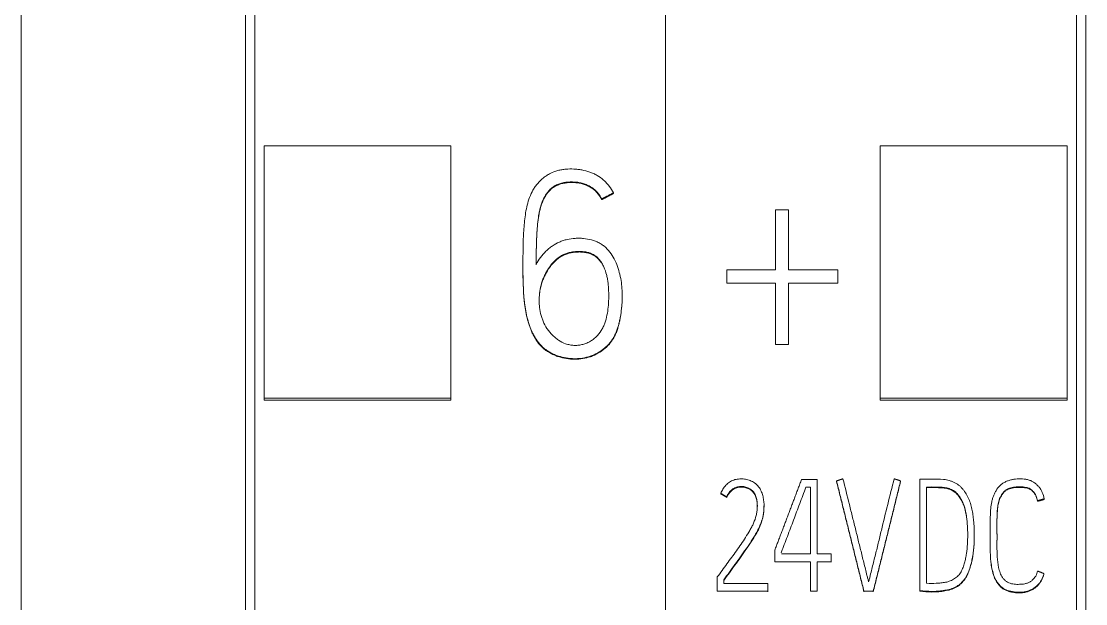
# Model space of a CAD drawing. Header units: millimetres. Extents: x 4137 to 6698, y 1400 to 3585.
# Drawn here: x 6070.55 to 6081.95, y 3308.76 to 3315 of the extents above; entities that cross this region are included whole.
import ezdxf

# ---------------------------------------------------------------- set-up
doc = ezdxf.new("R2010")
doc.units = ezdxf.units.MM
doc.layers.add('000-PI-Oprema', color=30, linetype='Continuous', lineweight=5)

msp = doc.modelspace()

# ---------------------------------------------------------------- linework, layer by layer
at = {"color": 0, "linetype": 'ByBlock', "lineweight": 0}
for p, q in [((6077.448, 3360.472), (6077.448, 3247.054)), ((6081.848, 3358.191), (6081.848, 3249.376)), ((6079.748, 3310.962), (6079.748, 3313.664)), ((6081.748, 3313.664), (6079.748, 3313.664)), ((6081.748, 3310.962), (6081.748, 3313.664)), ((6078.626, 3312.336), (6078.626, 3312.978)), ((6078.626, 3312.978), (6078.765, 3312.978)), ((6078.765, 3312.978), (6078.765, 3312.336)), ((6078.105, 3312.195), (6078.105, 3312.336)), ((6078.105, 3312.336), (6078.626, 3312.336)), ((6078.765, 3312.336), (6079.292, 3312.336)), ((6079.292, 3312.336), (6079.292, 3312.195)), ((6078.626, 3312.195), (6078.105, 3312.195)), ((6078.626, 3311.536), (6078.626, 3312.195)), ((6078.765, 3312.195), (6078.765, 3311.536)), ((6079.292, 3312.195), (6078.765, 3312.195)), ((6078.765, 3311.536), (6078.626, 3311.536)), ((6081.748, 3310.962), (6079.748, 3310.962)), ((6079.748, 3310.941), (6079.748, 3310.962)), ((6081.748, 3310.941), (6079.748, 3310.941)), ((6081.748, 3310.941), (6081.748, 3310.962)), ((6078.904, 3310.091), (6079.073, 3310.091)), ((6079, 3310.008), (6078.951, 3310.008)), ((6079, 3309.294), (6079, 3310.008)), ((6079.073, 3310.091), (6079.073, 3309.294)), ((6079.279, 3310.076), (6079.279, 3310.07)), ((6079.965, 3310.076), (6079.965, 3310.07)), ((6080.171, 3308.902), (6080.171, 3310.094)), ((6080.244, 3308.98), (6080.244, 3310.01)), ((6078.04, 3309.943), (6078.04, 3309.937)), ((6078.104, 3309.905), (6078.104, 3309.899)), ((6081.501, 3309.884), (6081.501, 3309.877)), ((6078.502, 3309.802), (6078.502, 3309.808)), ((6081.432, 3309.864), (6081.432, 3309.858)), ((6080.925, 3309.621), (6080.925, 3309.614)), ((6080.754, 3309.488), (6080.754, 3309.495)), ((6080.925, 3309.518), (6080.925, 3309.524)), ((6078.618, 3309.211), (6078.618, 3309.334)), ((6080.925, 3309.394), (6080.925, 3309.388)), ((6079, 3309.211), (6078.618, 3309.211)), ((6078.689, 3309.294), (6079, 3309.294)), ((6079, 3308.894), (6079, 3309.211)), ((6079.073, 3309.294), (6079.223, 3309.294)), ((6079.073, 3309.211), (6079.073, 3308.894)), ((6079.223, 3309.211), (6079.073, 3309.211)), ((6079.223, 3309.294), (6079.223, 3309.211)), ((6079.223, 3309.211), (6079.223, 3309.205)), ((6081.5, 3309.083), (6081.5, 3309.077)), ((6078.002, 3309.047), (6078.002, 3308.894)), ((6078.072, 3308.977), (6078.072, 3309.017)), ((6078.545, 3308.977), (6078.072, 3308.977)), ((6078.545, 3308.894), (6078.545, 3308.977)), ((6078.002, 3308.894), (6078.545, 3308.894)), ((6078.545, 3308.894), (6078.545, 3308.888)), ((6079.073, 3308.894), (6079, 3308.894)), ((6079.573, 3308.894), (6079.573, 3308.888)), ((6079.672, 3308.894), (6079.672, 3308.888)), ((6080.171, 3308.902), (6080.171, 3308.896))]:
    msp.add_line(p, q, dxfattribs=at)
msp.add_polyline3d([(6078.04, 3309.943, 0), (6078.041, 3309.943, 0), (6078.042, 3309.942, 0), (6078.044, 3309.941, 0), (6078.045, 3309.94, 0), (6078.046, 3309.94, 0), (6078.047, 3309.939, 0), (6078.049, 3309.938, 0), (6078.05, 3309.937, 0), (6078.051, 3309.937, 0), (6078.053, 3309.936, 0), (6078.054, 3309.935, 0), (6078.055, 3309.934, 0), (6078.056, 3309.933, 0), (6078.058, 3309.933, 0), (6078.059, 3309.932, 0), (6078.06, 3309.931, 0), (6078.062, 3309.93, 0), (6078.063, 3309.93, 0), (6078.064, 3309.929, 0), (6078.065, 3309.928, 0), (6078.067, 3309.927, 0), (6078.068, 3309.927, 0), (6078.069, 3309.926, 0), (6078.07, 3309.925, 0), (6078.072, 3309.924, 0), (6078.073, 3309.924, 0), (6078.074, 3309.923, 0), (6078.076, 3309.922, 0), (6078.077, 3309.921, 0), (6078.078, 3309.92, 0), (6078.079, 3309.92, 0), (6078.081, 3309.919, 0), (6078.082, 3309.918, 0), (6078.083, 3309.917, 0), (6078.084, 3309.917, 0), (6078.086, 3309.916, 0), (6078.087, 3309.915, 0), (6078.088, 3309.914, 0), (6078.09, 3309.914, 0), (6078.091, 3309.913, 0), (6078.092, 3309.912, 0), (6078.093, 3309.911, 0), (6078.095, 3309.911, 0), (6078.096, 3309.91, 0), (6078.097, 3309.909, 0), (6078.098, 3309.908, 0), (6078.1, 3309.907, 0), (6078.101, 3309.907, 0), (6078.102, 3309.906, 0), (6078.104, 3309.905, 0)], dxfattribs=at)
for points, knots in [([(6081.948, 3358.377), (6081.948, 3355.333), (6081.948, 3345.763), (6081.948, 3331.593), (6081.948, 3317.027), (6081.948, 3302.817), (6081.948, 3288.522), (6081.948, 3273.036), (6081.948, 3260.396), (6081.948, 3252.431), (6081.948, 3249.091)], [0, 0, 0, 0, 0.083934, 0.263736, 0.389889, 0.484142, 0.653794, 0.78188, 0.908517, 1, 1, 1, 1]), ([(6078.104, 3309.905), (6078.109, 3309.919), (6078.116, 3309.932), (6078.132, 3309.956), (6078.142, 3309.967), (6078.158, 3309.981), (6078.164, 3309.986), (6078.176, 3309.994), (6078.183, 3309.997), (6078.202, 3310.007), (6078.216, 3310.011), (6078.238, 3310.015), (6078.245, 3310.016), (6078.26, 3310.016), (6078.267, 3310.016), (6078.282, 3310.015), (6078.289, 3310.014), (6078.303, 3310.011), (6078.311, 3310.009), (6078.324, 3310.004), (6078.331, 3310.001), (6078.344, 3309.995), (6078.351, 3309.991), (6078.363, 3309.983), (6078.369, 3309.979), (6078.38, 3309.969), (6078.385, 3309.964), (6078.394, 3309.952), (6078.398, 3309.946), (6078.405, 3309.933), (6078.408, 3309.927), (6078.417, 3309.906), (6078.421, 3309.892), (6078.427, 3309.864), (6078.429, 3309.849), (6078.431, 3309.82), (6078.431, 3309.791), (6078.428, 3309.763), (6078.424, 3309.734), (6078.421, 3309.719), (6078.411, 3309.677), (6078.402, 3309.65), (6078.384, 3309.61), (6078.378, 3309.597), (6078.364, 3309.571), (6078.357, 3309.558), (6078.335, 3309.521), (6078.32, 3309.496), (6078.289, 3309.447), (6078.273, 3309.423), (6078.24, 3309.375), (6078.224, 3309.351), (6078.19, 3309.304), (6078.173, 3309.281), (6078.139, 3309.234), (6078.122, 3309.21), (6078.088, 3309.163), (6078.07, 3309.14), (6078.036, 3309.093), (6078.019, 3309.07), (6078.002, 3309.047)], [0, 0, 0, 0, 0.03125, 0.03125, 0.0625, 0.0625, 0.078125, 0.078125, 0.09375, 0.09375, 0.125, 0.125, 0.140625, 0.140625, 0.15625, 0.15625, 0.171875, 0.171875, 0.1875, 0.1875, 0.203125, 0.203125, 0.21875, 0.21875, 0.234375, 0.234375, 0.25, 0.25, 0.265625, 0.265625, 0.28125, 0.28125, 0.3125, 0.3125, 0.34375, 0.34375, 0.375, 0.40625, 0.40625, 0.4375, 0.4375, 0.5, 0.5, 0.53125, 0.53125, 0.5625, 0.5625, 0.625, 0.625, 0.6875, 0.6875, 0.75, 0.75, 0.8125, 0.8125, 0.875, 0.875, 0.9375, 0.9375, 1, 1, 1, 1]), ([(6078.072, 3309.017), (6078.092, 3309.044), (6078.112, 3309.072), (6078.152, 3309.127), (6078.171, 3309.154), (6078.211, 3309.209), (6078.231, 3309.236), (6078.27, 3309.291), (6078.29, 3309.319), (6078.329, 3309.375), (6078.348, 3309.403), (6078.375, 3309.445), (6078.384, 3309.459), (6078.402, 3309.488), (6078.411, 3309.503), (6078.427, 3309.532), (6078.435, 3309.547), (6078.451, 3309.577), (6078.458, 3309.593), (6078.47, 3309.624), (6078.476, 3309.64), (6078.483, 3309.664), (6078.486, 3309.672), (6078.49, 3309.689), (6078.491, 3309.697), (6078.499, 3309.739), (6078.502, 3309.773), (6078.503, 3309.823), (6078.502, 3309.84), (6078.499, 3309.865), (6078.498, 3309.873), (6078.495, 3309.89), (6078.494, 3309.899), (6078.49, 3309.915), (6078.488, 3309.924), (6078.483, 3309.94), (6078.48, 3309.948), (6078.473, 3309.964), (6078.47, 3309.971), (6078.462, 3309.987), (6078.457, 3309.994), (6078.448, 3310.008), (6078.442, 3310.015), (6078.432, 3310.028), (6078.426, 3310.034), (6078.417, 3310.043), (6078.413, 3310.046), (6078.407, 3310.051), (6078.403, 3310.053), (6078.393, 3310.061), (6078.385, 3310.065), (6078.37, 3310.073), (6078.362, 3310.077), (6078.347, 3310.083), (6078.338, 3310.086), (6078.322, 3310.091), (6078.314, 3310.093), (6078.297, 3310.095), (6078.288, 3310.096), (6078.263, 3310.098), (6078.246, 3310.098), (6078.22, 3310.095), (6078.212, 3310.094), (6078.195, 3310.091), (6078.187, 3310.088), (6078.162, 3310.08), (6078.147, 3310.072), (6078.119, 3310.053), (6078.106, 3310.042), (6078.088, 3310.023), (6078.082, 3310.017), (6078.072, 3310.003), (6078.067, 3309.996), (6078.054, 3309.975), (6078.046, 3309.959), (6078.04, 3309.943)], [0, 0, 0, 0, 0.0625, 0.0625, 0.125, 0.125, 0.1875, 0.1875, 0.25, 0.25, 0.3125, 0.3125, 0.34375, 0.34375, 0.375, 0.375, 0.40625, 0.40625, 0.4375, 0.4375, 0.46875, 0.46875, 0.484375, 0.484375, 0.5, 0.5, 0.5625, 0.5625, 0.59375, 0.59375, 0.609375, 0.609375, 0.625, 0.625, 0.640625, 0.640625, 0.65625, 0.65625, 0.671875, 0.671875, 0.6875, 0.6875, 0.703125, 0.703125, 0.71875, 0.71875, 0.726562, 0.726562, 0.734375, 0.734375, 0.75, 0.75, 0.765625, 0.765625, 0.78125, 0.78125, 0.796875, 0.796875, 0.8125, 0.8125, 0.84375, 0.84375, 0.859375, 0.859375, 0.875, 0.875, 0.90625, 0.90625, 0.9375, 0.9375, 0.953125, 0.953125, 0.96875, 0.96875, 1, 1, 1, 1]), ([(6078.431, 3309.802), (6078.431, 3309.81), (6078.43, 3309.817), (6078.429, 3309.839), (6078.427, 3309.854), (6078.422, 3309.883), (6078.418, 3309.897), (6078.41, 3309.918), (6078.406, 3309.924), (6078.399, 3309.937), (6078.395, 3309.943), (6078.387, 3309.955), (6078.382, 3309.961), (6078.371, 3309.971), (6078.365, 3309.976), (6078.353, 3309.984), (6078.347, 3309.988), (6078.333, 3309.994), (6078.327, 3309.997), (6078.306, 3310.004), (6078.291, 3310.008), (6078.269, 3310.01), (6078.262, 3310.01), (6078.247, 3310.01), (6078.233, 3310.008), (6078.218, 3310.005), (6078.204, 3310.001), (6078.197, 3309.998), (6078.184, 3309.992), (6078.178, 3309.988), (6078.165, 3309.98), (6078.159, 3309.976), (6078.143, 3309.961), (6078.133, 3309.95), (6078.116, 3309.926), (6078.109, 3309.913), (6078.104, 3309.899)], [0, 0, 0, 0, 0.043977, 0.043977, 0.130888, 0.130888, 0.217799, 0.217799, 0.261255, 0.261255, 0.304711, 0.304711, 0.348166, 0.348166, 0.391622, 0.391622, 0.435077, 0.435077, 0.478533, 0.478533, 0.565444, 0.565444, 0.6089, 0.6089, 0.652355, 0.695811, 0.695811, 0.739266, 0.739266, 0.782722, 0.782722, 0.826178, 0.826178, 0.913089, 0.913089, 1, 1, 1, 1]), ([(6078.951, 3310.008), (6078.94, 3309.979), (6078.929, 3309.95), (6078.907, 3309.891), (6078.896, 3309.862), (6078.863, 3309.774), (6078.841, 3309.715), (6078.797, 3309.599), (6078.775, 3309.54), (6078.742, 3309.452), (6078.73, 3309.423), (6078.714, 3309.379), (6078.708, 3309.365), (6078.7, 3309.343), (6078.697, 3309.336), (6078.691, 3309.321), (6078.688, 3309.314), (6078.685, 3309.306)], [0, 0, 0, 0, 0.125, 0.125, 0.25, 0.25, 0.5, 0.5, 0.75, 0.75, 0.875, 0.875, 0.9375, 0.9375, 0.96875, 0.96875, 1, 1, 1, 1]), ([(6079.348, 3310.099), (6079.371, 3310.007), (6079.394, 3309.915), (6079.428, 3309.777), (6079.439, 3309.731), (6079.462, 3309.639), (6079.474, 3309.592), (6079.497, 3309.5), (6079.508, 3309.454), (6079.531, 3309.362), (6079.543, 3309.316), (6079.565, 3309.224), (6079.577, 3309.178), (6079.594, 3309.109), (6079.599, 3309.086), (6079.608, 3309.051), (6079.611, 3309.04), (6079.617, 3309.017), (6079.62, 3309.005), (6079.623, 3308.994)], [0, 0, 0, 0, 0.25, 0.25, 0.375, 0.375, 0.5, 0.5, 0.625, 0.625, 0.75, 0.75, 0.875, 0.875, 0.9375, 0.9375, 0.96875, 0.96875, 1, 1, 1, 1]), ([(6079.623, 3308.994), (6079.626, 3309.005), (6079.629, 3309.017), (6079.635, 3309.04), (6079.637, 3309.051), (6079.646, 3309.086), (6079.651, 3309.109), (6079.668, 3309.178), (6079.68, 3309.224), (6079.703, 3309.316), (6079.715, 3309.362), (6079.737, 3309.454), (6079.748, 3309.5), (6079.782, 3309.639), (6079.804, 3309.731), (6079.85, 3309.915), (6079.873, 3310.007), (6079.896, 3310.099)], [0, 0, 0, 0, 0.03125, 0.03125, 0.0625, 0.0625, 0.125, 0.125, 0.25, 0.25, 0.375, 0.375, 0.5, 0.5, 0.75, 0.75, 1, 1, 1, 1]), ([(6080.171, 3310.094), (6080.214, 3310.096), (6080.256, 3310.096), (6080.341, 3310.096), (6080.383, 3310.097), (6080.446, 3310.089), (6080.467, 3310.085), (6080.497, 3310.077), (6080.507, 3310.073), (6080.527, 3310.066), (6080.537, 3310.062), (6080.556, 3310.052), (6080.565, 3310.047), (6080.582, 3310.035), (6080.59, 3310.028), (6080.606, 3310.015), (6080.614, 3310.007), (6080.628, 3309.992), (6080.635, 3309.984), (6080.654, 3309.959), (6080.666, 3309.941), (6080.686, 3309.904), (6080.695, 3309.885), (6080.71, 3309.846), (6080.716, 3309.826), (6080.727, 3309.785), (6080.731, 3309.764), (6080.739, 3309.723), (6080.742, 3309.702), (6080.746, 3309.661), (6080.748, 3309.64), (6080.753, 3309.578), (6080.754, 3309.536), (6080.754, 3309.453), (6080.753, 3309.412), (6080.748, 3309.35), (6080.746, 3309.329), (6080.741, 3309.287), (6080.737, 3309.266), (6080.729, 3309.225), (6080.724, 3309.205), (6080.714, 3309.164), (6080.707, 3309.144), (6080.693, 3309.104), (6080.685, 3309.085), (6080.671, 3309.057), (6080.666, 3309.048), (6080.655, 3309.03), (6080.648, 3309.021), (6080.629, 3308.997), (6080.614, 3308.982), (6080.589, 3308.962), (6080.581, 3308.956), (6080.563, 3308.944), (6080.553, 3308.939), (6080.535, 3308.93), (6080.525, 3308.926), (6080.505, 3308.919), (6080.495, 3308.916), (6080.474, 3308.911), (6080.464, 3308.909), (6080.443, 3308.905), (6080.412, 3308.899), (6080.381, 3308.896), (6080.339, 3308.893), (6080.319, 3308.892), (6080.277, 3308.893), (6080.255, 3308.894), (6080.213, 3308.897), (6080.192, 3308.899), (6080.171, 3308.902)], [0, 0, 0, 0, 0.0625, 0.0625, 0.125, 0.125, 0.15625, 0.15625, 0.171875, 0.171875, 0.1875, 0.1875, 0.203125, 0.203125, 0.21875, 0.21875, 0.234375, 0.234375, 0.25, 0.25, 0.28125, 0.28125, 0.3125, 0.3125, 0.34375, 0.34375, 0.375, 0.375, 0.40625, 0.40625, 0.4375, 0.4375, 0.5, 0.5, 0.5625, 0.5625, 0.59375, 0.59375, 0.625, 0.625, 0.65625, 0.65625, 0.6875, 0.6875, 0.71875, 0.71875, 0.734375, 0.734375, 0.75, 0.75, 0.78125, 0.78125, 0.796875, 0.796875, 0.8125, 0.8125, 0.828125, 0.828125, 0.84375, 0.84375, 0.859375, 0.859375, 0.875, 0.90625, 0.90625, 0.9375, 0.9375, 0.96875, 0.96875, 1, 1, 1, 1]), ([(6080.244, 3310.01), (6080.278, 3310.011), (6080.312, 3310.011), (6080.363, 3310.01), (6080.38, 3310.009), (6080.405, 3310.008), (6080.414, 3310.008), (6080.431, 3310.006), (6080.439, 3310.005), (6080.465, 3310), (6080.481, 3309.996), (6080.505, 3309.986), (6080.513, 3309.983), (6080.528, 3309.974), (6080.535, 3309.97), (6080.548, 3309.96), (6080.555, 3309.955), (6080.567, 3309.943), (6080.573, 3309.937), (6080.59, 3309.917), (6080.599, 3309.904), (6080.613, 3309.882), (6080.617, 3309.875), (6080.624, 3309.86), (6080.628, 3309.852), (6080.638, 3309.829), (6080.656, 3309.781), (6080.666, 3309.732), (6080.673, 3309.681), (6080.675, 3309.665), (6080.678, 3309.631), (6080.679, 3309.614), (6080.682, 3309.564), (6080.684, 3309.531), (6080.684, 3309.464), (6080.683, 3309.431), (6080.679, 3309.364), (6080.676, 3309.331), (6080.668, 3309.281), (6080.665, 3309.264), (6080.658, 3309.231), (6080.654, 3309.215), (6080.645, 3309.182), (6080.639, 3309.166), (6080.628, 3309.134), (6080.621, 3309.118), (6080.608, 3309.096), (6080.604, 3309.089), (6080.594, 3309.075), (6080.588, 3309.068), (6080.577, 3309.056), (6080.57, 3309.05), (6080.557, 3309.039), (6080.55, 3309.034), (6080.528, 3309.019), (6080.513, 3309.012), (6080.489, 3309.002), (6080.481, 3308.999), (6080.464, 3308.994), (6080.456, 3308.992), (6080.431, 3308.987), (6080.414, 3308.985), (6080.38, 3308.981), (6080.363, 3308.98), (6080.312, 3308.978), (6080.278, 3308.978), (6080.244, 3308.98)], [0, 0, 0, 0, 0.0625, 0.0625, 0.09375, 0.09375, 0.109375, 0.109375, 0.125, 0.125, 0.15625, 0.15625, 0.171875, 0.171875, 0.1875, 0.1875, 0.203125, 0.203125, 0.21875, 0.21875, 0.25, 0.25, 0.265625, 0.265625, 0.28125, 0.28125, 0.3125, 0.375, 0.375, 0.40625, 0.40625, 0.4375, 0.4375, 0.5, 0.5, 0.5625, 0.5625, 0.625, 0.625, 0.65625, 0.65625, 0.6875, 0.6875, 0.71875, 0.71875, 0.75, 0.75, 0.765625, 0.765625, 0.78125, 0.78125, 0.796875, 0.796875, 0.8125, 0.8125, 0.84375, 0.84375, 0.859375, 0.859375, 0.875, 0.875, 0.90625, 0.90625, 0.9375, 0.9375, 1, 1, 1, 1]), ([(6080.673, 3309.672), (6080.672, 3309.679), (6080.671, 3309.685), (6080.666, 3309.726), (6080.659, 3309.759), (6080.644, 3309.808), (6080.638, 3309.824), (6080.624, 3309.855), (6080.616, 3309.87), (6080.603, 3309.891), (6080.599, 3309.898), (6080.589, 3309.912), (6080.583, 3309.919), (6080.566, 3309.938), (6080.554, 3309.95), (6080.533, 3309.965), (6080.526, 3309.969), (6080.511, 3309.977), (6080.503, 3309.981), (6080.488, 3309.987), (6080.479, 3309.989), (6080.463, 3309.994), (6080.455, 3309.996), (6080.429, 3310), (6080.413, 3310.002), (6080.379, 3310.003), (6080.362, 3310.004), (6080.311, 3310.004), (6080.277, 3310.005), (6080.244, 3310.004)], [0, 0, 0, 0, 0.033155, 0.033155, 0.194296, 0.194296, 0.274866, 0.274866, 0.355436, 0.355436, 0.395722, 0.395722, 0.436007, 0.436007, 0.516577, 0.516577, 0.556863, 0.556863, 0.597148, 0.597148, 0.637433, 0.637433, 0.677718, 0.677718, 0.758289, 0.758289, 0.838859, 0.838859, 1, 1, 1, 1]), ([(6081.501, 3309.884), (6081.498, 3309.908), (6081.492, 3309.931), (6081.478, 3309.964), (6081.472, 3309.975), (6081.46, 3309.996), (6081.453, 3310.005), (6081.437, 3310.024), (6081.428, 3310.032), (6081.41, 3310.048), (6081.4, 3310.055), (6081.38, 3310.068), (6081.369, 3310.074), (6081.353, 3310.081), (6081.347, 3310.083), (6081.335, 3310.087), (6081.318, 3310.092), (6081.3, 3310.094), (6081.276, 3310.097), (6081.264, 3310.098), (6081.227, 3310.098), (6081.203, 3310.097), (6081.168, 3310.092), (6081.156, 3310.089), (6081.132, 3310.083), (6081.121, 3310.08), (6081.098, 3310.071), (6081.087, 3310.066), (6081.071, 3310.057), (6081.066, 3310.054), (6081.056, 3310.047), (6081.051, 3310.043), (6081.027, 3310.025), (6081.01, 3310.007), (6080.99, 3309.976), (6080.984, 3309.966), (6080.972, 3309.944), (6080.967, 3309.933), (6080.958, 3309.911), (6080.954, 3309.9), (6080.947, 3309.876), (6080.944, 3309.865), (6080.937, 3309.829), (6080.933, 3309.806), (6080.928, 3309.758), (6080.927, 3309.734), (6080.926, 3309.687), (6080.925, 3309.663), (6080.925, 3309.591), (6080.926, 3309.544), (6080.925, 3309.448), (6080.924, 3309.401), (6080.926, 3309.306), (6080.928, 3309.258), (6080.935, 3309.187), (6080.939, 3309.163), (6080.948, 3309.116), (6080.954, 3309.093), (6080.965, 3309.059), (6080.97, 3309.048), (6080.98, 3309.026), (6080.985, 3309.016), (6080.997, 3308.995), (6081.004, 3308.985), (6081.019, 3308.966), (6081.027, 3308.957), (6081.044, 3308.941), (6081.053, 3308.933), (6081.073, 3308.92), (6081.084, 3308.914), (6081.117, 3308.9), (6081.14, 3308.894), (6081.187, 3308.886), (6081.211, 3308.883), (6081.247, 3308.883), (6081.258, 3308.884), (6081.276, 3308.885), (6081.282, 3308.886), (6081.294, 3308.888), (6081.3, 3308.889), (6081.33, 3308.896), (6081.352, 3308.904), (6081.378, 3308.919), (6081.384, 3308.922), (6081.394, 3308.928), (6081.399, 3308.932), (6081.413, 3308.943), (6081.422, 3308.95), (6081.435, 3308.963), (6081.439, 3308.967), (6081.447, 3308.976), (6081.451, 3308.981), (6081.462, 3308.995), (6081.475, 3309.016), (6081.485, 3309.037), (6081.493, 3309.06), (6081.497, 3309.072), (6081.5, 3309.083)], [0, 0, 0, 0, 0.03125, 0.03125, 0.046875, 0.046875, 0.0625, 0.0625, 0.078125, 0.078125, 0.09375, 0.09375, 0.109375, 0.109375, 0.117187, 0.117187, 0.125, 0.140625, 0.140625, 0.15625, 0.15625, 0.1875, 0.1875, 0.203125, 0.203125, 0.21875, 0.21875, 0.234375, 0.234375, 0.242187, 0.242187, 0.25, 0.25, 0.28125, 0.28125, 0.296875, 0.296875, 0.3125, 0.3125, 0.328125, 0.328125, 0.34375, 0.34375, 0.375, 0.375, 0.40625, 0.40625, 0.4375, 0.4375, 0.5, 0.5, 0.5625, 0.5625, 0.625, 0.625, 0.65625, 0.65625, 0.6875, 0.6875, 0.703125, 0.703125, 0.71875, 0.71875, 0.734375, 0.734375, 0.75, 0.75, 0.765625, 0.765625, 0.78125, 0.78125, 0.8125, 0.8125, 0.84375, 0.84375, 0.859375, 0.859375, 0.867187, 0.867187, 0.875, 0.875, 0.90625, 0.90625, 0.914062, 0.914062, 0.921875, 0.921875, 0.9375, 0.9375, 0.945312, 0.945312, 0.953125, 0.953125, 0.96875, 0.984375, 0.984375, 1, 1, 1, 1]), ([(6081.433, 3309.111), (6081.429, 3309.092), (6081.422, 3309.074), (6081.402, 3309.04), (6081.389, 3309.025), (6081.368, 3309.006), (6081.36, 3308.999), (6081.343, 3308.989), (6081.334, 3308.985), (6081.321, 3308.98), (6081.316, 3308.978), (6081.306, 3308.976), (6081.302, 3308.975), (6081.287, 3308.972), (6081.278, 3308.971), (6081.258, 3308.969), (6081.248, 3308.969), (6081.229, 3308.968), (6081.219, 3308.968), (6081.19, 3308.968), (6081.171, 3308.97), (6081.142, 3308.978), (6081.133, 3308.981), (6081.115, 3308.989), (6081.107, 3308.994), (6081.091, 3309.005), (6081.083, 3309.012), (6081.069, 3309.025), (6081.063, 3309.033), (6081.046, 3309.057), (6081.038, 3309.074), (6081.028, 3309.102), (6081.025, 3309.111), (6081.02, 3309.13), (6081.017, 3309.139), (6081.007, 3309.187), (6081.003, 3309.225), (6080.998, 3309.302), (6080.997, 3309.341), (6080.997, 3309.399), (6080.997, 3309.419), (6080.998, 3309.457), (6080.998, 3309.477), (6080.997, 3309.535), (6080.997, 3309.574), (6080.997, 3309.632), (6080.997, 3309.651), (6080.998, 3309.69), (6080.998, 3309.71), (6081, 3309.748), (6081.002, 3309.768), (6081.006, 3309.806), (6081.009, 3309.825), (6081.016, 3309.854), (6081.018, 3309.863), (6081.024, 3309.882), (6081.028, 3309.891), (6081.036, 3309.908), (6081.04, 3309.917), (6081.051, 3309.934), (6081.056, 3309.941), (6081.069, 3309.956), (6081.075, 3309.963), (6081.086, 3309.973), (6081.09, 3309.976), (6081.098, 3309.982), (6081.102, 3309.984), (6081.115, 3309.992), (6081.124, 3309.995), (6081.142, 3310.002), (6081.152, 3310.004), (6081.171, 3310.008), (6081.18, 3310.009), (6081.2, 3310.011), (6081.209, 3310.012), (6081.229, 3310.013), (6081.238, 3310.013), (6081.258, 3310.013), (6081.268, 3310.012), (6081.287, 3310.011), (6081.296, 3310.009), (6081.315, 3310.005), (6081.325, 3310.003), (6081.343, 3309.996), (6081.352, 3309.991), (6081.368, 3309.98), (6081.376, 3309.974), (6081.389, 3309.96), (6081.395, 3309.953), (6081.406, 3309.936), (6081.411, 3309.928), (6081.419, 3309.911), (6081.423, 3309.902), (6081.428, 3309.883), (6081.43, 3309.873), (6081.432, 3309.864)], [0, 0, 0, 0, 0.03125, 0.03125, 0.0625, 0.0625, 0.078125, 0.078125, 0.09375, 0.09375, 0.101562, 0.101562, 0.109375, 0.109375, 0.125, 0.125, 0.140625, 0.140625, 0.15625, 0.15625, 0.1875, 0.1875, 0.203125, 0.203125, 0.21875, 0.21875, 0.234375, 0.234375, 0.25, 0.25, 0.28125, 0.28125, 0.296875, 0.296875, 0.3125, 0.3125, 0.375, 0.375, 0.4375, 0.4375, 0.46875, 0.46875, 0.5, 0.5, 0.5625, 0.5625, 0.59375, 0.59375, 0.625, 0.625, 0.65625, 0.65625, 0.6875, 0.6875, 0.703125, 0.703125, 0.71875, 0.71875, 0.734375, 0.734375, 0.75, 0.75, 0.765625, 0.765625, 0.773438, 0.773438, 0.78125, 0.78125, 0.796875, 0.796875, 0.8125, 0.8125, 0.828125, 0.828125, 0.84375, 0.84375, 0.859375, 0.859375, 0.875, 0.875, 0.890625, 0.890625, 0.90625, 0.90625, 0.921875, 0.921875, 0.9375, 0.9375, 0.953125, 0.953125, 0.96875, 0.96875, 0.984375, 0.984375, 1, 1, 1, 1]), ([(6081.432, 3309.858), (6081.429, 3309.877), (6081.423, 3309.895), (6081.411, 3309.922), (6081.406, 3309.93), (6081.395, 3309.947), (6081.389, 3309.954), (6081.379, 3309.965), (6081.375, 3309.968), (6081.368, 3309.974), (6081.364, 3309.977), (6081.352, 3309.985), (6081.343, 3309.99), (6081.324, 3309.997), (6081.315, 3309.999), (6081.296, 3310.003), (6081.286, 3310.004), (6081.267, 3310.006), (6081.257, 3310.007), (6081.237, 3310.007), (6081.218, 3310.007), (6081.199, 3310.005), (6081.18, 3310.003), (6081.17, 3310.001), (6081.156, 3309.998), (6081.151, 3309.997), (6081.142, 3309.995), (6081.137, 3309.994), (6081.123, 3309.989), (6081.114, 3309.985), (6081.101, 3309.978), (6081.097, 3309.975), (6081.089, 3309.969), (6081.085, 3309.966), (6081.074, 3309.956), (6081.068, 3309.949), (6081.055, 3309.934), (6081.05, 3309.926), (6081.039, 3309.909), (6081.031, 3309.892), (6081.024, 3309.874), (6081.018, 3309.855), (6081.015, 3309.845), (6081.009, 3309.817), (6081.006, 3309.798), (6081.002, 3309.759), (6080.999, 3309.721), (6080.998, 3309.683), (6080.997, 3309.644), (6080.997, 3309.586), (6080.997, 3309.528), (6080.998, 3309.47), (6080.998, 3309.451), (6080.997, 3309.413), (6080.997, 3309.393), (6080.997, 3309.372), (6080.997, 3309.37), (6080.997, 3309.368)], [0, 0, 0, 0, 0.055243, 0.055243, 0.082864, 0.082864, 0.110485, 0.110485, 0.124296, 0.124296, 0.138106, 0.138106, 0.165728, 0.165728, 0.193349, 0.193349, 0.22097, 0.22097, 0.248591, 0.248591, 0.276213, 0.303834, 0.303834, 0.331455, 0.331455, 0.345266, 0.345266, 0.359076, 0.359076, 0.386698, 0.386698, 0.400508, 0.400508, 0.414319, 0.414319, 0.44194, 0.44194, 0.469561, 0.469561, 0.497183, 0.524804, 0.524804, 0.552425, 0.552425, 0.607668, 0.607668, 0.66291, 0.718153, 0.718153, 0.773395, 0.88388, 0.88388, 0.939123, 0.939123, 0.994365, 0.994365, 1, 1, 1, 1]), ([(6078.502, 3309.802), (6078.502, 3309.8), (6078.502, 3309.799), (6078.502, 3309.763), (6078.499, 3309.73), (6078.489, 3309.68), (6078.485, 3309.664), (6078.478, 3309.639), (6078.475, 3309.631), (6078.469, 3309.615), (6078.466, 3309.607), (6078.456, 3309.584), (6078.449, 3309.568), (6078.434, 3309.538), (6078.426, 3309.524), (6078.384, 3309.451), (6078.347, 3309.395), (6078.289, 3309.312), (6078.27, 3309.284), (6078.231, 3309.229), (6078.211, 3309.202), (6078.151, 3309.12), (6078.112, 3309.065), (6078.072, 3309.011)], [0, 0, 0, 0, 0.005333, 0.005333, 0.115851, 0.115851, 0.17111, 0.17111, 0.19874, 0.19874, 0.22637, 0.22637, 0.281629, 0.281629, 0.336888, 0.336888, 0.557926, 0.557926, 0.668444, 0.668444, 0.778963, 0.778963, 1, 1, 1, 1]), ([(6080.171, 3308.896), (6080.192, 3308.893), (6080.213, 3308.891), (6080.255, 3308.887), (6080.276, 3308.886), (6080.318, 3308.886), (6080.339, 3308.887), (6080.381, 3308.89), (6080.403, 3308.892), (6080.434, 3308.897), (6080.444, 3308.899), (6080.465, 3308.903), (6080.486, 3308.907), (6080.506, 3308.913), (6080.526, 3308.92), (6080.536, 3308.925), (6080.565, 3308.939), (6080.582, 3308.95), (6080.607, 3308.97), (6080.615, 3308.977), (6080.63, 3308.993), (6080.637, 3309.001), (6080.65, 3309.017), (6080.656, 3309.026), (6080.667, 3309.044), (6080.672, 3309.053), (6080.687, 3309.081), (6080.694, 3309.101), (6080.708, 3309.141), (6080.714, 3309.161), (6080.725, 3309.202), (6080.73, 3309.222), (6080.75, 3309.324), (6080.754, 3309.407), (6080.754, 3309.489)], [0, 0, 0, 0, 0.062633, 0.062633, 0.125266, 0.125266, 0.187899, 0.187899, 0.250532, 0.250532, 0.281849, 0.281849, 0.313165, 0.344482, 0.344482, 0.375799, 0.375799, 0.438432, 0.438432, 0.469748, 0.469748, 0.501065, 0.501065, 0.532381, 0.532381, 0.563698, 0.563698, 0.626331, 0.626331, 0.688964, 0.688964, 0.751597, 0.751597, 1, 1, 1, 1]), ([(6081.5, 3309.077), (6081.494, 3309.054), (6081.485, 3309.031), (6081.468, 3308.999), (6081.462, 3308.989), (6081.447, 3308.97), (6081.439, 3308.961), (6081.422, 3308.944), (6081.413, 3308.936), (6081.398, 3308.925), (6081.393, 3308.922), (6081.383, 3308.915), (6081.378, 3308.912), (6081.362, 3308.904), (6081.351, 3308.899), (6081.329, 3308.89), (6081.317, 3308.887), (6081.293, 3308.881), (6081.281, 3308.88), (6081.257, 3308.877), (6081.245, 3308.877), (6081.209, 3308.877), (6081.185, 3308.88), (6081.149, 3308.886), (6081.138, 3308.889), (6081.12, 3308.893), (6081.115, 3308.895), (6081.103, 3308.899), (6081.098, 3308.902), (6081.081, 3308.909), (6081.07, 3308.915), (6081.056, 3308.925), (6081.051, 3308.929), (6081.041, 3308.937), (6081.037, 3308.941), (6081.024, 3308.954), (6081.016, 3308.963), (6081.002, 3308.983), (6080.995, 3308.993), (6080.977, 3309.024), (6080.967, 3309.047), (6080.956, 3309.081), (6080.953, 3309.092), (6080.947, 3309.116), (6080.944, 3309.128), (6080.938, 3309.163), (6080.934, 3309.187), (6080.927, 3309.258), (6080.925, 3309.306), (6080.925, 3309.365), (6080.925, 3309.377), (6080.925, 3309.388)], [0, 0, 0, 0, 0.069054, 0.069054, 0.10358, 0.10358, 0.138107, 0.138107, 0.172634, 0.172634, 0.189897, 0.189897, 0.207161, 0.207161, 0.241688, 0.241688, 0.276214, 0.276214, 0.310741, 0.310741, 0.345268, 0.345268, 0.414322, 0.414322, 0.448849, 0.448849, 0.466112, 0.466112, 0.483375, 0.483375, 0.517902, 0.517902, 0.535166, 0.535166, 0.552429, 0.552429, 0.586956, 0.586956, 0.621483, 0.621483, 0.690536, 0.690536, 0.725063, 0.725063, 0.75959, 0.75959, 0.828643, 0.828643, 0.966751, 0.966751, 1, 1, 1, 1])]:
    msp.add_open_spline(points, degree=3, knots=knots, dxfattribs=at)
for points, weights in [([(6078.618, 3309.334), (6078.761, 3309.713), (6078.904, 3310.091)], [0.500000017824, 0.499999982176, 0.500000017824]), ([(6079.279, 3310.076), (6079.314, 3310.088), (6079.348, 3310.099)], [0.499997584596, 0.500002415404, 0.499997584596]), ([(6079.573, 3308.894), (6079.426, 3309.485), (6079.279, 3310.076)], [0.500000044146, 0.499999955854, 0.500000044146]), ([(6079.279, 3310.07), (6079.426, 3309.479), (6079.573, 3308.888)], [0.500000043997, 0.499999956003, 0.500000043997]), ([(6079.965, 3310.076), (6079.819, 3309.485), (6079.672, 3308.894)], [0.500000043905, 0.499999956095, 0.500000043905]), ([(6079.672, 3308.888), (6079.819, 3309.479), (6079.965, 3310.07)], [0.500000043505, 0.499999956495, 0.500000043505]), ([(6079.896, 3310.099), (6079.931, 3310.088), (6079.965, 3310.076)], [0.500001270953, 0.499998729047, 0.500001270953]), ([(6078.104, 3309.899), (6078.072, 3309.918), (6078.04, 3309.937)], [0.500000153897, 0.499999846103, 0.500000153897]), ([(6081.432, 3309.864), (6081.467, 3309.874), (6081.501, 3309.884)], [0.500002327948, 0.499997672052, 0.500002327948]), ([(6081.501, 3309.877), (6081.467, 3309.867), (6081.432, 3309.858)], [0.499996444607, 0.500003555393, 0.499996444607]), ([(6081.5, 3309.083), (6081.467, 3309.097), (6081.433, 3309.111)], [0.500000471344, 0.499999528656, 0.500000471344])]:
    msp.add_rational_spline(points, weights, degree=2, dxfattribs=at)
msp.add_open_spline([(6079.672, 3308.894), (6079.639, 3308.894), (6079.606, 3308.894), (6079.573, 3308.894)], degree=3, dxfattribs=at)
at = {"layer": '000-PI-Oprema', "color": 0, "linetype": 'ByBlock', "lineweight": 0}
for p, q in [((6077.448, 3360.472), (6077.448, 3247.054)), ((6073.048, 3249.376), (6073.048, 3358.191)), ((6073.148, 3310.962), (6073.148, 3313.664)), ((6073.148, 3313.664), (6075.148, 3313.664)), ((6075.148, 3310.962), (6075.148, 3313.664)), ((6076.764, 3313.095), (6076.764, 3313.089)), ((6076.892, 3313.162), (6076.892, 3313.156)), ((6075.92, 3312.357), (6075.92, 3312.351)), ((6076.984, 3312.058), (6076.984, 3312.064)), ((6073.148, 3310.941), (6073.148, 3310.962)), ((6073.148, 3310.962), (6075.148, 3310.962)), ((6073.148, 3310.941), (6075.148, 3310.941)), ((6075.148, 3310.941), (6075.148, 3310.962))]:
    msp.add_line(p, q, dxfattribs=at)
for points, knots in [([(6072.948, 3249.091), (6072.948, 3252.431), (6072.948, 3260.396), (6072.948, 3273.036), (6072.948, 3288.522), (6072.948, 3302.817), (6072.948, 3317.027), (6072.948, 3331.593), (6072.948, 3345.763), (6072.948, 3355.333), (6072.948, 3358.377)], [0, 0, 0, 0, 0.091483, 0.21812, 0.346206, 0.515858, 0.610111, 0.736264, 0.916066, 1, 1, 1, 1]), ([(6070.548, 3355.311), (6070.548, 3353.288), (6070.548, 3344.739), (6070.548, 3331.593), (6070.548, 3317.027), (6070.548, 3302.817), (6070.548, 3288.522), (6070.548, 3273.036), (6070.548, 3260.278), (6070.548, 3251.396), (6070.548, 3247.139), (6070.548, 3246.341)], [0, 0, 0, 0, 0.055935, 0.236292, 0.362833, 0.457376, 0.627551, 0.756032, 0.883059, 0.978086, 1, 1, 1, 1]), ([(6076.892, 3313.162), (6076.877, 3313.187), (6076.861, 3313.211), (6076.835, 3313.245), (6076.825, 3313.256), (6076.806, 3313.277), (6076.795, 3313.288), (6076.763, 3313.317), (6076.74, 3313.334), (6076.702, 3313.355), (6076.689, 3313.362), (6076.663, 3313.374), (6076.649, 3313.379), (6076.609, 3313.394), (6076.581, 3313.401), (6076.538, 3313.409), (6076.524, 3313.411), (6076.495, 3313.414), (6076.481, 3313.415), (6076.437, 3313.418), (6076.409, 3313.417), (6076.366, 3313.414), (6076.351, 3313.412), (6076.323, 3313.407), (6076.308, 3313.404), (6076.266, 3313.393), (6076.239, 3313.382), (6076.201, 3313.363), (6076.188, 3313.355), (6076.164, 3313.34), (6076.152, 3313.331), (6076.118, 3313.304), (6076.097, 3313.284), (6076.069, 3313.251), (6076.06, 3313.24), (6076.043, 3313.216), (6076.035, 3313.204), (6076.014, 3313.167), (6076.002, 3313.14), (6075.981, 3313.086), (6075.973, 3313.058), (6075.959, 3313.003), (6075.954, 3312.975), (6075.945, 3312.919), (6075.941, 3312.89), (6075.932, 3312.805), (6075.928, 3312.747), (6075.923, 3312.633), (6075.922, 3312.575), (6075.92, 3312.403), (6075.919, 3312.288), (6075.925, 3312.145), (6075.926, 3312.117), (6075.93, 3312.06), (6075.932, 3312.031), (6075.942, 3311.946), (6075.95, 3311.889), (6075.967, 3311.819), (6075.971, 3311.805), (6075.979, 3311.777), (6075.983, 3311.763), (6075.997, 3311.722), (6076.008, 3311.695), (6076.026, 3311.656), (6076.032, 3311.643), (6076.046, 3311.618), (6076.054, 3311.605), (6076.078, 3311.569), (6076.095, 3311.546), (6076.126, 3311.515), (6076.136, 3311.505), (6076.159, 3311.486), (6076.171, 3311.478), (6076.207, 3311.454), (6076.233, 3311.44), (6076.273, 3311.423), (6076.287, 3311.418), (6076.314, 3311.409), (6076.328, 3311.405), (6076.37, 3311.395), (6076.399, 3311.39), (6076.442, 3311.386), (6076.457, 3311.385), (6076.486, 3311.385), (6076.5, 3311.385), (6076.544, 3311.388), (6076.572, 3311.393), (6076.614, 3311.403), (6076.628, 3311.407), (6076.656, 3311.417), (6076.669, 3311.422), (6076.709, 3311.44), (6076.734, 3311.454), (6076.77, 3311.478), (6076.782, 3311.487), (6076.804, 3311.506), (6076.815, 3311.515), (6076.846, 3311.546), (6076.864, 3311.568), (6076.887, 3311.605), (6076.895, 3311.617), (6076.908, 3311.643), (6076.914, 3311.657), (6076.93, 3311.697), (6076.939, 3311.724), (6076.95, 3311.766), (6076.953, 3311.78), (6076.959, 3311.809), (6076.962, 3311.823), (6076.969, 3311.866), (6076.973, 3311.895), (6076.982, 3311.98), (6076.985, 3312.038), (6076.982, 3312.124), (6076.98, 3312.152), (6076.974, 3312.21), (6076.969, 3312.238), (6076.957, 3312.296), (6076.949, 3312.324), (6076.931, 3312.379), (6076.921, 3312.407), (6076.896, 3312.46), (6076.881, 3312.485), (6076.848, 3312.532), (6076.83, 3312.555), (6076.797, 3312.585), (6076.786, 3312.594), (6076.762, 3312.611), (6076.75, 3312.619), (6076.724, 3312.632), (6076.71, 3312.638), (6076.683, 3312.649), (6076.669, 3312.653), (6076.626, 3312.665), (6076.598, 3312.67), (6076.554, 3312.674), (6076.539, 3312.675), (6076.51, 3312.675), (6076.495, 3312.675), (6076.451, 3312.672), (6076.422, 3312.669), (6076.379, 3312.659), (6076.365, 3312.655), (6076.337, 3312.645), (6076.324, 3312.64), (6076.284, 3312.622), (6076.259, 3312.608), (6076.223, 3312.583), (6076.211, 3312.574), (6076.188, 3312.556), (6076.177, 3312.546), (6076.146, 3312.516), (6076.126, 3312.494), (6076.091, 3312.446), (6076.076, 3312.422), (6076.062, 3312.395)], [0, 0, 0, 0, 0.015625, 0.015625, 0.023438, 0.023438, 0.03125, 0.03125, 0.046875, 0.046875, 0.054688, 0.054688, 0.0625, 0.0625, 0.078125, 0.078125, 0.085938, 0.085938, 0.09375, 0.09375, 0.109375, 0.109375, 0.117188, 0.117188, 0.125, 0.125, 0.140625, 0.140625, 0.148438, 0.148438, 0.15625, 0.15625, 0.171875, 0.171875, 0.179688, 0.179688, 0.1875, 0.1875, 0.203125, 0.203125, 0.21875, 0.21875, 0.234375, 0.234375, 0.25, 0.25, 0.28125, 0.28125, 0.3125, 0.3125, 0.375, 0.375, 0.390625, 0.390625, 0.40625, 0.40625, 0.4375, 0.4375, 0.445313, 0.445313, 0.453125, 0.453125, 0.46875, 0.46875, 0.476563, 0.476563, 0.484375, 0.484375, 0.5, 0.5, 0.507813, 0.507813, 0.515625, 0.515625, 0.53125, 0.53125, 0.539063, 0.539063, 0.546875, 0.546875, 0.5625, 0.5625, 0.570313, 0.570313, 0.578125, 0.578125, 0.59375, 0.59375, 0.601563, 0.601563, 0.609375, 0.609375, 0.625, 0.625, 0.632813, 0.632813, 0.640625, 0.640625, 0.65625, 0.65625, 0.664063, 0.664063, 0.671875, 0.671875, 0.6875, 0.6875, 0.695313, 0.695313, 0.703125, 0.703125, 0.71875, 0.71875, 0.75, 0.75, 0.765625, 0.765625, 0.78125, 0.78125, 0.796875, 0.796875, 0.8125, 0.8125, 0.828125, 0.828125, 0.84375, 0.84375, 0.851563, 0.851563, 0.859375, 0.859375, 0.867188, 0.867188, 0.875, 0.875, 0.890625, 0.890625, 0.898438, 0.898438, 0.90625, 0.90625, 0.921875, 0.921875, 0.929688, 0.929688, 0.9375, 0.9375, 0.953125, 0.953125, 0.960938, 0.960938, 0.96875, 0.96875, 0.984375, 0.984375, 1, 1, 1, 1]), ([(6076.062, 3312.395), (6076.062, 3312.456), (6076.063, 3312.517), (6076.065, 3312.609), (6076.066, 3312.639), (6076.068, 3312.7), (6076.07, 3312.73), (6076.073, 3312.791), (6076.076, 3312.821), (6076.083, 3312.882), (6076.087, 3312.912), (6076.096, 3312.957), (6076.099, 3312.972), (6076.107, 3313.002), (6076.111, 3313.017), (6076.125, 3313.061), (6076.137, 3313.089), (6076.155, 3313.123), (6076.159, 3313.13), (6076.167, 3313.143), (6076.171, 3313.15), (6076.185, 3313.168), (6076.195, 3313.18), (6076.211, 3313.197), (6076.216, 3313.202), (6076.228, 3313.213), (6076.234, 3313.218), (6076.253, 3313.231), (6076.266, 3313.239), (6076.287, 3313.249), (6076.294, 3313.252), (6076.309, 3313.258), (6076.316, 3313.26), (6076.339, 3313.267), (6076.354, 3313.27), (6076.384, 3313.275), (6076.4, 3313.276), (6076.431, 3313.278), (6076.446, 3313.278), (6076.477, 3313.277), (6076.493, 3313.276), (6076.523, 3313.272), (6076.546, 3313.267), (6076.568, 3313.261), (6076.583, 3313.256), (6076.59, 3313.253), (6076.612, 3313.244), (6076.626, 3313.237), (6076.652, 3313.222), (6076.665, 3313.213), (6076.684, 3313.199), (6076.69, 3313.194), (6076.701, 3313.183), (6076.706, 3313.178), (6076.722, 3313.161), (6076.732, 3313.149), (6076.749, 3313.123), (6076.757, 3313.109), (6076.764, 3313.095)], [0, 0, 0, 0, 0.125, 0.125, 0.1875, 0.1875, 0.25, 0.25, 0.3125, 0.3125, 0.375, 0.375, 0.40625, 0.40625, 0.4375, 0.4375, 0.5, 0.5, 0.515625, 0.515625, 0.53125, 0.53125, 0.5625, 0.5625, 0.578125, 0.578125, 0.59375, 0.59375, 0.625, 0.625, 0.640625, 0.640625, 0.65625, 0.65625, 0.6875, 0.6875, 0.71875, 0.71875, 0.75, 0.75, 0.78125, 0.78125, 0.8125, 0.828125, 0.828125, 0.84375, 0.84375, 0.875, 0.875, 0.90625, 0.90625, 0.921875, 0.921875, 0.9375, 0.9375, 0.96875, 0.96875, 1, 1, 1, 1]), ([(6076.764, 3313.089), (6076.75, 3313.117), (6076.733, 3313.142), (6076.707, 3313.171), (6076.702, 3313.176), (6076.69, 3313.187), (6076.684, 3313.192), (6076.666, 3313.206), (6076.641, 3313.224), (6076.613, 3313.237), (6076.584, 3313.249), (6076.57, 3313.254), (6076.54, 3313.262), (6076.525, 3313.265), (6076.494, 3313.27), (6076.479, 3313.271), (6076.432, 3313.273), (6076.402, 3313.271), (6076.356, 3313.264), (6076.341, 3313.261), (6076.311, 3313.253), (6076.296, 3313.247), (6076.275, 3313.237), (6076.269, 3313.234), (6076.255, 3313.226), (6076.249, 3313.222), (6076.23, 3313.208), (6076.212, 3313.193), (6076.197, 3313.176), (6076.187, 3313.164), (6076.182, 3313.158), (6076.168, 3313.139), (6076.16, 3313.126), (6076.145, 3313.099), (6076.138, 3313.085), (6076.127, 3313.057), (6076.121, 3313.042), (6076.107, 3312.998), (6076.1, 3312.968), (6076.088, 3312.909), (6076.083, 3312.878), (6076.076, 3312.818), (6076.074, 3312.787), (6076.07, 3312.726), (6076.068, 3312.696), (6076.066, 3312.634), (6076.065, 3312.604), (6076.063, 3312.512), (6076.062, 3312.451), (6076.062, 3312.389)], [0, 0, 0, 0, 0.0625, 0.0625, 0.078125, 0.078125, 0.09375, 0.09375, 0.125, 0.15625, 0.15625, 0.1875, 0.1875, 0.21875, 0.21875, 0.25, 0.25, 0.3125, 0.3125, 0.34375, 0.34375, 0.375, 0.375, 0.390625, 0.390625, 0.40625, 0.40625, 0.4375, 0.453125, 0.453125, 0.46875, 0.46875, 0.5, 0.5, 0.53125, 0.53125, 0.5625, 0.5625, 0.625, 0.625, 0.6875, 0.6875, 0.75, 0.75, 0.8125, 0.8125, 0.875, 0.875, 1, 1, 1, 1]), ([(6076.335, 3312.489), (6076.361, 3312.504), (6076.388, 3312.514), (6076.431, 3312.525), (6076.446, 3312.528), (6076.475, 3312.532), (6076.504, 3312.534), (6076.534, 3312.534), (6076.563, 3312.532), (6076.578, 3312.531), (6076.607, 3312.526), (6076.621, 3312.522), (6076.649, 3312.513), (6076.663, 3312.507), (6076.688, 3312.493), (6076.7, 3312.484), (6076.722, 3312.465), (6076.733, 3312.454), (6076.751, 3312.431), (6076.759, 3312.419), (6076.774, 3312.394), (6076.781, 3312.381), (6076.799, 3312.341), (6076.808, 3312.313), (6076.819, 3312.271), (6076.822, 3312.257), (6076.828, 3312.228), (6076.83, 3312.213), (6076.835, 3312.17), (6076.837, 3312.141), (6076.839, 3312.083), (6076.839, 3312.054), (6076.838, 3311.967), (6076.832, 3311.909), (6076.815, 3311.822), (6076.807, 3311.794), (6076.793, 3311.753), (6076.787, 3311.739), (6076.774, 3311.712), (6076.767, 3311.699), (6076.744, 3311.662), (6076.726, 3311.64), (6076.7, 3311.614), (6076.694, 3311.609), (6076.683, 3311.599), (6076.677, 3311.595), (6076.66, 3311.582), (6076.648, 3311.574), (6076.622, 3311.56), (6076.609, 3311.553), (6076.581, 3311.543), (6076.553, 3311.535), (6076.524, 3311.53), (6076.494, 3311.527), (6076.479, 3311.527), (6076.45, 3311.529), (6076.436, 3311.53), (6076.407, 3311.536), (6076.392, 3311.539), (6076.35, 3311.554), (6076.324, 3311.567), (6076.288, 3311.592), (6076.276, 3311.601), (6076.254, 3311.62), (6076.232, 3311.64), (6076.213, 3311.662), (6076.195, 3311.685), (6076.186, 3311.697), (6076.162, 3311.734), (6076.148, 3311.759), (6076.131, 3311.8), (6076.126, 3311.813), (6076.117, 3311.842), (6076.113, 3311.856), (6076.103, 3311.898), (6076.099, 3311.927), (6076.095, 3311.971), (6076.094, 3311.985), (6076.094, 3312.014), (6076.094, 3312.029), (6076.096, 3312.073), (6076.1, 3312.102), (6076.111, 3312.159), (6076.118, 3312.187), (6076.132, 3312.229), (6076.138, 3312.243), (6076.149, 3312.27), (6076.155, 3312.283), (6076.175, 3312.322), (6076.19, 3312.346), (6076.216, 3312.382), (6076.225, 3312.393), (6076.244, 3312.415), (6076.254, 3312.426), (6076.286, 3312.457), (6076.309, 3312.475), (6076.335, 3312.489)], [0, 0, 0, 0, 0.03125, 0.03125, 0.046875, 0.046875, 0.0625, 0.078125, 0.078125, 0.09375, 0.09375, 0.109375, 0.109375, 0.125, 0.125, 0.140625, 0.140625, 0.15625, 0.15625, 0.171875, 0.171875, 0.1875, 0.1875, 0.21875, 0.21875, 0.234375, 0.234375, 0.25, 0.25, 0.28125, 0.28125, 0.3125, 0.3125, 0.375, 0.375, 0.40625, 0.40625, 0.421875, 0.421875, 0.4375, 0.4375, 0.46875, 0.46875, 0.476563, 0.476563, 0.484375, 0.484375, 0.5, 0.5, 0.515625, 0.515625, 0.53125, 0.546875, 0.546875, 0.5625, 0.5625, 0.578125, 0.578125, 0.59375, 0.59375, 0.625, 0.625, 0.640625, 0.640625, 0.65625, 0.671875, 0.671875, 0.6875, 0.6875, 0.71875, 0.71875, 0.734375, 0.734375, 0.75, 0.75, 0.78125, 0.78125, 0.796875, 0.796875, 0.8125, 0.8125, 0.84375, 0.84375, 0.875, 0.875, 0.890625, 0.890625, 0.90625, 0.90625, 0.9375, 0.9375, 0.953125, 0.953125, 0.96875, 0.96875, 1, 1, 1, 1]), ([(6076.756, 3312.418), (6076.751, 3312.425), (6076.746, 3312.431), (6076.732, 3312.449), (6076.722, 3312.46), (6076.705, 3312.474), (6076.699, 3312.479), (6076.687, 3312.487), (6076.681, 3312.491), (6076.661, 3312.501), (6076.648, 3312.507), (6076.62, 3312.516), (6076.606, 3312.52), (6076.577, 3312.525), (6076.562, 3312.526), (6076.533, 3312.528), (6076.518, 3312.528), (6076.474, 3312.526), (6076.445, 3312.522), (6076.403, 3312.512), (6076.389, 3312.507), (6076.368, 3312.499), (6076.361, 3312.496), (6076.348, 3312.49), (6076.342, 3312.487), (6076.335, 3312.483)], [0, 0, 0, 0, 0.053837, 0.053837, 0.148453, 0.148453, 0.195761, 0.195761, 0.243069, 0.243069, 0.337686, 0.337686, 0.432302, 0.432302, 0.526918, 0.526918, 0.621535, 0.621535, 0.810767, 0.810767, 0.905384, 0.905384, 0.952692, 0.952692, 1, 1, 1, 1]), ([(6076.335, 3312.483), (6076.309, 3312.468), (6076.286, 3312.451), (6076.255, 3312.42), (6076.245, 3312.41), (6076.225, 3312.387), (6076.216, 3312.376), (6076.19, 3312.34), (6076.175, 3312.315), (6076.155, 3312.277), (6076.149, 3312.263), (6076.138, 3312.236), (6076.132, 3312.223), (6076.118, 3312.181), (6076.111, 3312.153), (6076.102, 3312.11), (6076.1, 3312.096), (6076.097, 3312.067), (6076.095, 3312.052), (6076.094, 3312.027), (6076.094, 3312.016), (6076.094, 3312.005)], [0, 0, 0, 0, 0.157122, 0.157122, 0.235682, 0.235682, 0.314243, 0.314243, 0.471365, 0.471365, 0.549925, 0.549925, 0.628486, 0.628486, 0.785608, 0.785608, 0.864168, 0.864168, 0.942729, 0.942729, 1, 1, 1, 1]), ([(6076.984, 3312.059), (6076.984, 3312.013), (6076.981, 3311.967), (6076.973, 3311.892), (6076.97, 3311.863), (6076.963, 3311.821), (6076.96, 3311.806), (6076.954, 3311.778), (6076.951, 3311.764), (6076.94, 3311.721), (6076.932, 3311.694), (6076.915, 3311.654), (6076.909, 3311.64), (6076.896, 3311.614), (6076.889, 3311.602), (6076.866, 3311.565), (6076.848, 3311.542), (6076.817, 3311.511), (6076.807, 3311.502), (6076.785, 3311.483), (6076.773, 3311.474), (6076.737, 3311.449), (6076.712, 3311.435), (6076.672, 3311.417), (6076.658, 3311.411), (6076.631, 3311.402), (6076.617, 3311.398), (6076.575, 3311.387), (6076.546, 3311.383), (6076.503, 3311.379), (6076.488, 3311.379), (6076.459, 3311.379), (6076.444, 3311.38), (6076.401, 3311.384), (6076.373, 3311.388), (6076.33, 3311.399), (6076.316, 3311.403), (6076.288, 3311.411), (6076.275, 3311.416), (6076.235, 3311.433), (6076.209, 3311.446), (6076.179, 3311.466), (6076.173, 3311.47), (6076.161, 3311.479), (6076.155, 3311.483), (6076.138, 3311.497), (6076.128, 3311.507), (6076.097, 3311.538), (6076.079, 3311.56), (6076.055, 3311.596), (6076.048, 3311.609), (6076.034, 3311.634), (6076.027, 3311.647), (6076.009, 3311.686), (6075.998, 3311.713), (6075.98, 3311.768), (6075.972, 3311.795), (6075.958, 3311.852), (6075.952, 3311.88), (6075.943, 3311.937), (6075.935, 3311.994), (6075.93, 3312.051), (6075.926, 3312.108), (6075.925, 3312.137), (6075.921, 3312.227), (6075.92, 3312.289), (6075.92, 3312.351)], [0, 0, 0, 0, 0.061961, 0.061961, 0.100808, 0.100808, 0.120232, 0.120232, 0.139655, 0.139655, 0.178502, 0.178502, 0.197926, 0.197926, 0.217349, 0.217349, 0.256196, 0.256196, 0.27562, 0.27562, 0.295043, 0.295043, 0.33389, 0.33389, 0.353314, 0.353314, 0.372737, 0.372737, 0.411584, 0.411584, 0.431008, 0.431008, 0.450431, 0.450431, 0.489278, 0.489278, 0.508702, 0.508702, 0.528125, 0.528125, 0.566972, 0.566972, 0.576684, 0.576684, 0.586396, 0.586396, 0.605819, 0.605819, 0.644666, 0.644666, 0.66409, 0.66409, 0.683513, 0.683513, 0.72236, 0.72236, 0.761207, 0.761207, 0.800054, 0.800054, 0.838901, 0.877748, 0.877748, 0.916595, 0.916595, 1, 1, 1, 1])]:
    msp.add_open_spline(points, degree=3, knots=knots, dxfattribs=at)
for points, weights in [([(6076.764, 3313.095), (6076.828, 3313.129), (6076.892, 3313.162)], [0.500000150618, 0.499999849382, 0.500000150618]), ([(6076.892, 3313.156), (6076.828, 3313.122), (6076.764, 3313.089)], [0.499999984441, 0.500000015559, 0.499999984441])]:
    msp.add_rational_spline(points, weights, degree=2, dxfattribs=at)

doc.saveas('drawing.dxf')
